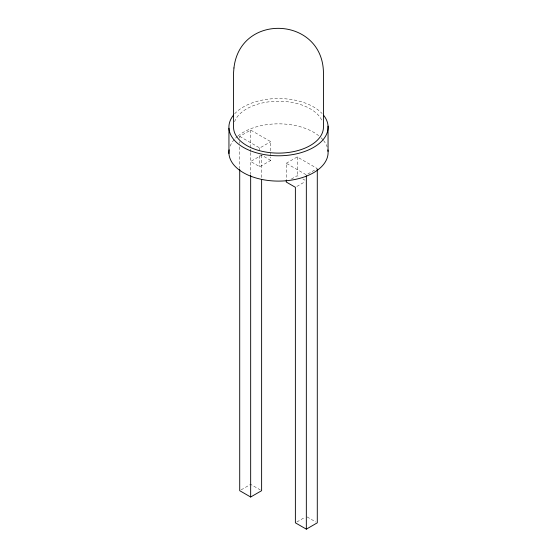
<?xml version="1.0" encoding="UTF-8"?>
<svg xmlns="http://www.w3.org/2000/svg" width="557" height="557" viewBox="0 0 557 557"><rect width="100%" height="100%" fill="white"/><g stroke="black" fill="none" stroke-linecap="round" stroke-linejoin="round"><path stroke-width="0.42" stroke-dasharray="2.79 2.09" d="M239.712 138.136L239.712 136.402L250.664 130.073L270.744 141.666L270.744 156.162M239.712 136.402L259.785 147.988L270.744 141.666M270.744 160.423L261.623 155.159L250.664 161.488L259.785 166.752L270.744 160.423L270.744 157.011M286.256 163.278L297.215 156.949L317.288 168.541L306.336 174.863L286.256 163.278L286.256 180.329M291.374 179.082L297.215 175.713L299.318 176.924M296.839 186.456L304.874 181.819M241.167 489.84L250.664 484.36L260.161 489.84M296.839 521.979L304.874 517.342M302.827 178.95L304.93 180.162M307.06 516.917L315.833 521.979M297.215 156.949L297.215 175.713M261.623 155.159L261.623 178.63M259.785 147.988L259.785 152.256M259.785 155.668L259.785 166.752M250.664 130.073L250.664 148.308M250.664 149.179L250.664 151.782M250.664 152.653L250.664 174.529M239.712 141.61L239.712 143.351M239.712 146.818L239.712 168.527M230.152 146.101A49.587 28.63 0 0 1 237.435 136.416M238.055 135.908A49.587 28.63 0 0 1 318.667 135.678M321.048 137.767A49.587 28.63 0 0 1 323.109 139.96M323.568 140.524A49.587 28.63 0 0 1 327.154 146.93M234.65 113.788A49.587 28.63 0 0 1 278.256 98.533A49.587 28.63 0 0 1 322.12 113.544M234.539 121.767A44.943 25.949 0 0 1 278.5 101.221A44.943 25.949 0 0 1 322.461 121.767"/><path stroke-width="0.84" d="M239.712 169.398L239.712 490.682L250.664 497.011L261.623 490.682L261.623 179.5M286.256 180.329L286.256 182.035L295.377 187.298L295.377 522.821L306.336 529.15L317.288 522.821L317.288 169.405M328.052 126.091L328.052 151.393M306.336 175.734L306.336 529.15M250.664 175.392L250.664 497.011M228.948 128.242L228.948 153.544M327.892 149.896A49.587 28.63 0 0 1 278.416 181.102A49.587 28.63 0 0 1 229.129 149.805M323.568 115.222A49.587 28.63 0 0 1 278.416 155.793A49.587 28.63 0 0 1 233.501 115.132M233.947 67.968L233.557 72.758L233.557 127.163A44.943 25.949 0 0 0 278.5 153.112A44.943 25.949 0 0 0 323.443 127.163L323.443 72.758C322.858 16.626 240.248 12.24 233.947 67.968"/></g></svg>
